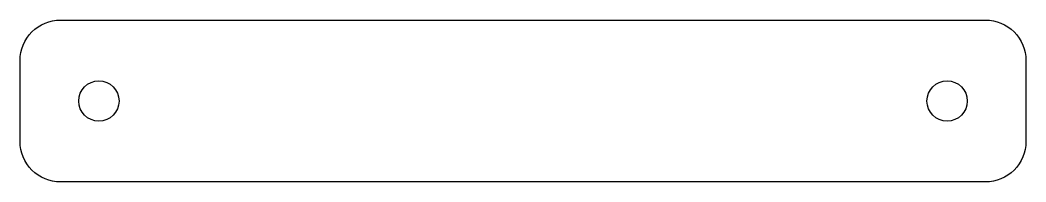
# Model space of a CAD drawing. Extents: x -124 to 124, y -20 to 20.
import ezdxf

# ---------------------------------------------------------------- set-up
doc = ezdxf.new("R2010")
doc.units = 0

msp = doc.modelspace()

# ---------------------------------------------------------------- linework, layer by layer
at = {"layer": '1'}
msp.add_lwpolyline([(124.5, 10), (124.5, -10, -0.414214), (114.5, -20), (-114.5, -20, -0.414214), (-124.5, -10), (-124.5, 10, -0.414214), (-114.5, 20), (114.5, 20, -0.414214)], format="xyb", close=True, dxfattribs=at)
for centre in [(-105, 0), (105, 0)]:
    msp.add_circle(centre, 5, dxfattribs=at)

doc.saveas('drawing.dxf')
